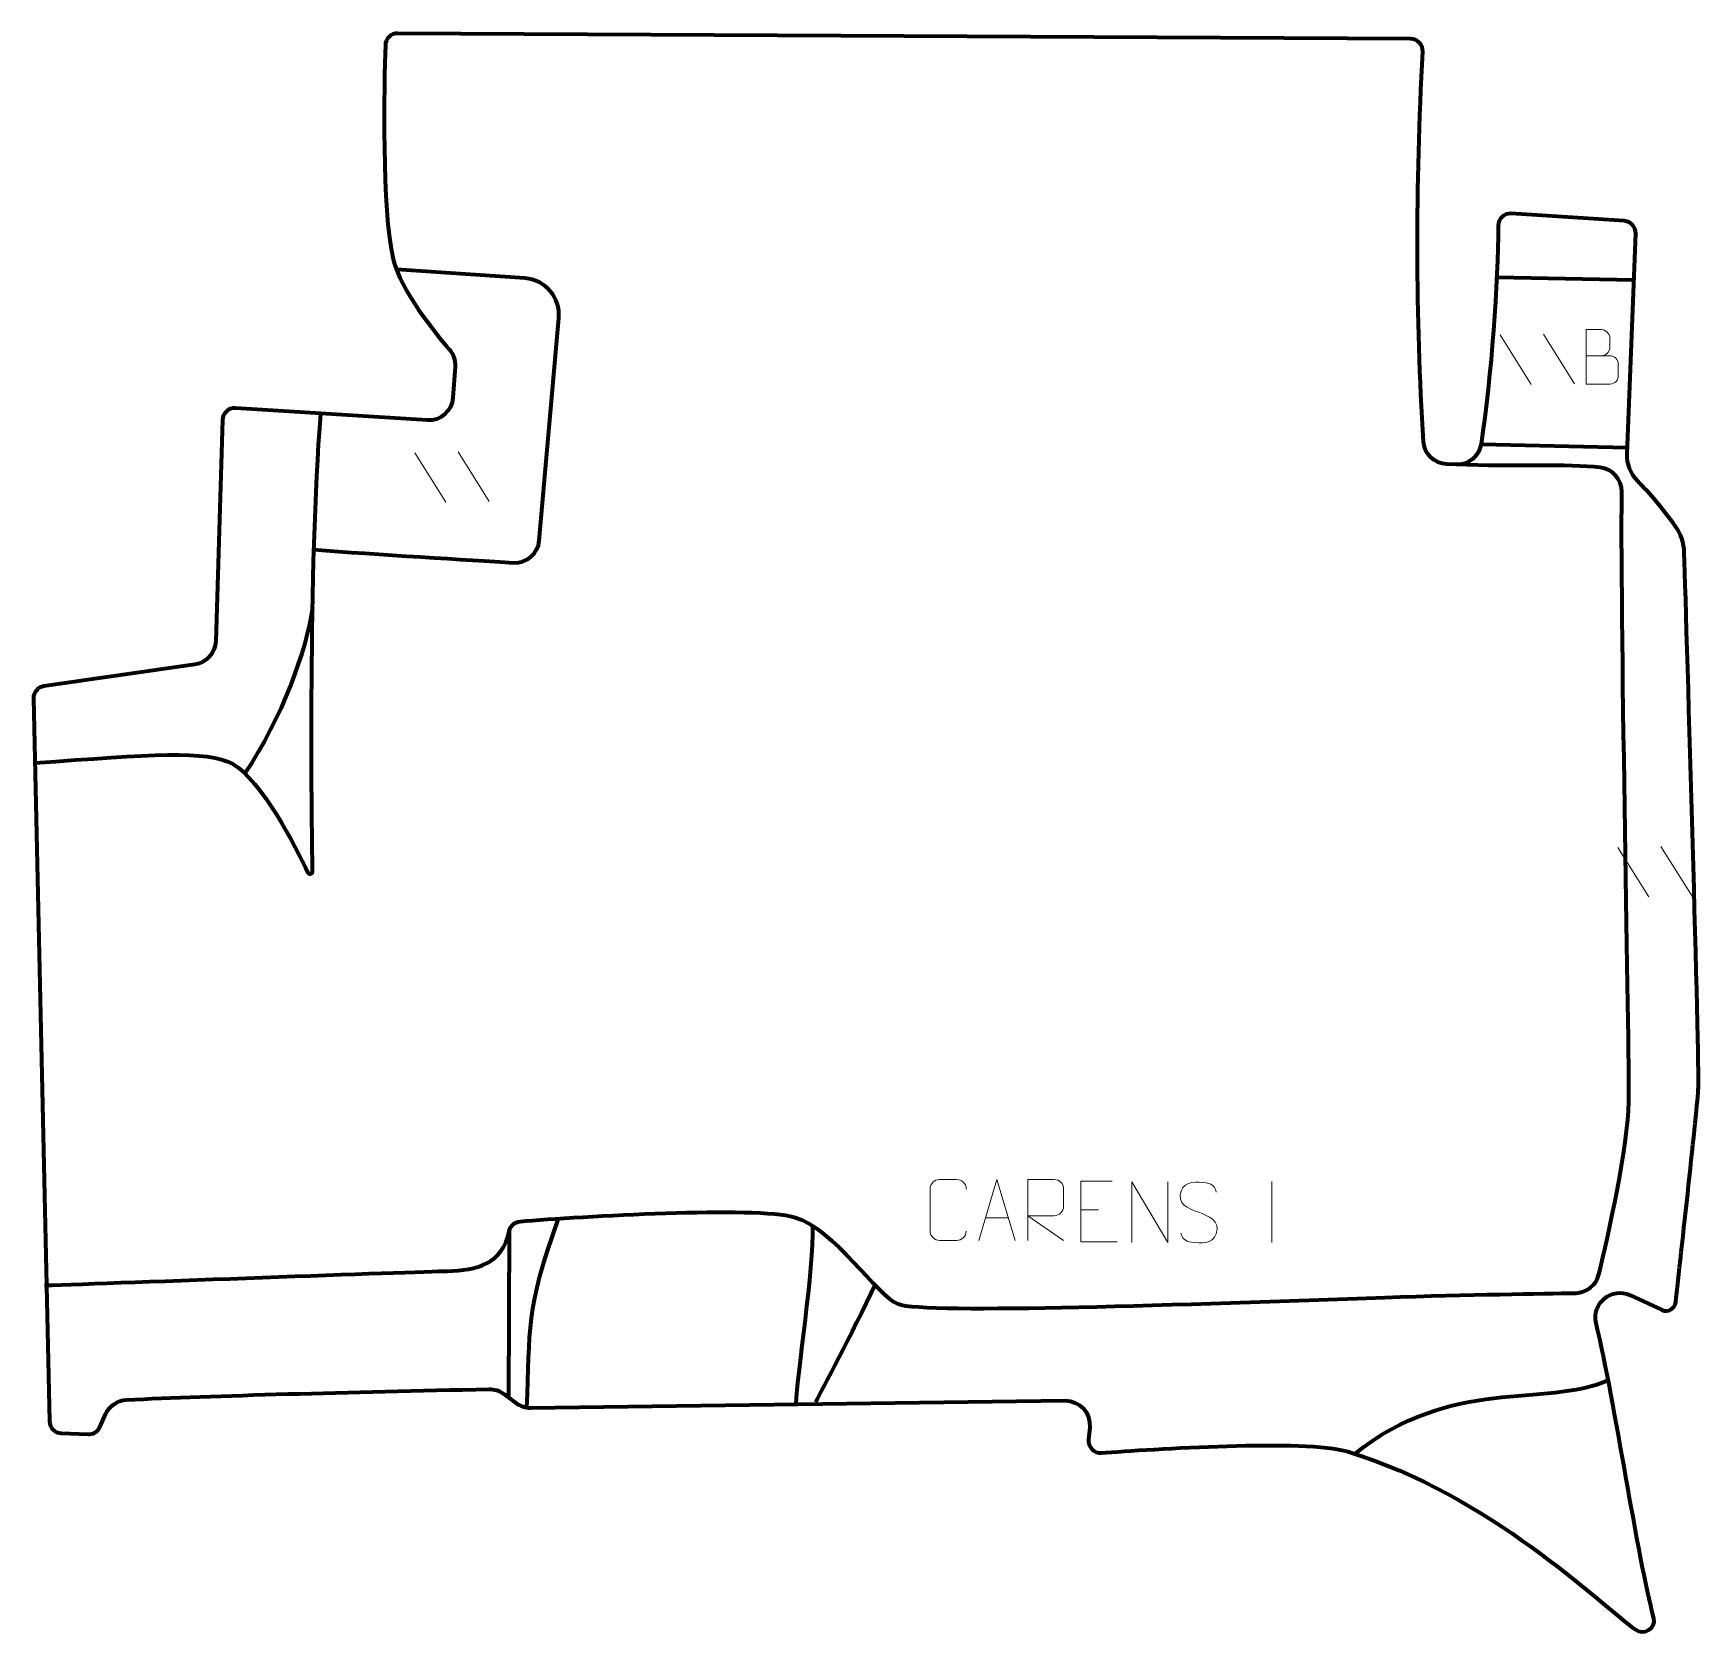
# Model space of a CAD drawing. Header units: millimetres. Extents: x -341 to 342, y -328 to 329.
import ezdxf

# ---------------------------------------------------------------- set-up
doc = ezdxf.new("R2010")
doc.units = ezdxf.units.MM
doc.header["$MEASUREMENT"] = 0
for name, color, linetype in [('layer 1', 7, 'Continuous'), ('layer 2', 7, 'Continuous'), ('layer 3', 7, 'Continuous')]:
    doc.layers.add(name, color=color, linetype=linetype)

msp = doc.modelspace()

# ---------------------------------------------------------------- linework, layer by layer
at = {"layer": 'layer 1', "color": 250, "lineweight": 9}
for points in [[(260.4095, 205.2875), (260.4095, 205.2875), (273.1522, 184.9757), (273.1522, 184.9757)], [(278.1364, 205.6159), (278.1364, 205.6159), (290.879, 185.3041), (290.879, 185.3041)], [(-166.899, 157.2908), (-166.899, 157.2908), (-154.1564, 136.979), (-154.1564, 136.979)], [(-184.6259, 156.9624), (-184.6259, 156.9624), (-171.8833, 136.6506), (-171.8833, 136.6506)], [(308.6227, -4.8887), (308.6227, -4.8887), (321.3653, -25.2005), (321.3653, -25.2005)], [(326.3496, -4.5603), (326.3496, -4.5603), (339.0922, -24.8721), (339.0922, -24.8721)], [(166.7557, -142.0033), (166.7557, -142.0033), (166.7557, -166.9774), (166.7557, -166.9774)], [(49.3271, -156.8564), (49.3271, -156.8564), (58.8228, -156.8564), (58.8228, -156.8564)], [(88.4946, -153.6291), (88.4946, -153.6291), (95.6627, -153.6291), (95.6627, -153.6291)]]:
    msp.add_open_spline(points, degree=3, dxfattribs=at)
for points, knots in [([(295.5935, 196.7845), (298.8525, 196.7849), (302.1119, 196.7849), (305.3716, 196.7845), (305.3716, 196.7845), (307.1409, 196.769), (308.8638, 195.214), (308.8638, 193.3782), (308.8638, 193.3782), (308.8635, 192.3674), (308.8635, 189.6361), (308.8638, 188.625), (308.8638, 188.625), (308.8797, 186.9609), (307.4984, 185.1571), (305.419, 185.1723), (305.419, 185.1723), (302.159, 185.1726), (298.8993, 185.1726), (295.64, 185.1723), (295.64, 185.1723), (295.64, 192.6227), (295.64, 200.0728), (295.64, 207.5226), (295.64, 207.5226), (297.7661, 207.5226), (299.8925, 207.5226), (302.019, 207.5226), (302.019, 207.5226), (303.5245, 207.5384), (305.4025, 205.8272), (305.4184, 204.0695), (305.4184, 204.0695), (305.418, 202.2189), (305.418, 202.0882), (305.4184, 200.2373), (305.4184, 200.2373), (305.4338, 198.3867), (303.7729, 196.769), (301.9725, 196.7845)], [0, 0, 0, 0, 0.09090909, 0.09090909, 0.09090909, 0.09090909, 0.18181818, 0.18181818, 0.18181818, 0.18181818, 0.27272727, 0.27272727, 0.27272727, 0.27272727, 0.36363636, 0.36363636, 0.36363636, 0.36363636, 0.45454545, 0.45454545, 0.45454545, 0.45454545, 0.54545455, 0.54545455, 0.54545455, 0.54545455, 0.63636364, 0.63636364, 0.63636364, 0.63636364, 0.72727273, 0.72727273, 0.72727273, 0.72727273, 0.81818182, 0.81818182, 0.81818182, 0.81818182, 1, 1, 1, 1]), ([(41.498, -162.2881), (41.3582, -164.6115), (39.681, -166.0911), (37.5333, -166.1019), (37.5333, -166.1019), (35.2014, -166.1015), (32.8695, -166.1015), (30.538, -166.1019), (30.538, -166.1019), (28.613, -166.2073), (26.6409, -164.3228), (26.6521, -162.3055), (26.6521, -162.3055), (26.6525, -156.5354), (26.6525, -150.7657), (26.6521, -144.9964), (26.6521, -144.9964), (26.6563, -142.8583), (28.403, -141.1391), (30.5554, -141.1526), (30.5554, -141.1526), (32.8811, -141.1526), (35.2072, -141.1526), (37.5333, -141.1526), (37.5333, -141.1526), (39.4799, -141.1171), (41.4713, -142.6086), (41.498, -145.0462)], [0, 0, 0, 0, 0.125, 0.125, 0.125, 0.125, 0.25, 0.25, 0.25, 0.25, 0.375, 0.375, 0.375, 0.375, 0.5, 0.5, 0.5, 0.5, 0.625, 0.625, 0.625, 0.625, 0.75, 0.75, 0.75, 0.75, 1, 1, 1, 1]), ([(46.6045, -166.1058), (46.6045, -166.1058), (53.9755, -141.1523), (53.9755, -141.1523), (53.9755, -141.1523), (53.9755, -141.1523), (61.5454, -166.1058), (61.5454, -166.1058)], [0, 0, 0, 0, 0.33333333, 0.33333333, 0.33333333, 0.33333333, 1, 1, 1, 1]), ([(66.743, -166.1058), (66.743, -166.1058), (66.743, -141.1523), (66.743, -141.1523), (66.743, -141.1523), (70.3378, -141.1523), (73.9333, -141.1523), (77.5285, -141.1523), (77.5285, -141.1523), (79.8538, -141.19), (81.4111, -142.68), (81.407, -145.0464), (81.407, -145.0464), (81.4066, -147.0819), (81.4066, -150.1413), (81.407, -152.1773), (81.407, -152.1773), (81.4005, -154.0528), (79.5882, -155.9946), (77.5787, -156.0137), (77.5787, -156.0137), (77.5787, -156.0137), (66.743, -156.0137), (66.743, -156.0137), (66.743, -156.0137), (66.743, -156.0137), (81.3977, -166.1058), (81.3977, -166.1058)], [0, 0, 0, 0, 0.125, 0.125, 0.125, 0.125, 0.25, 0.25, 0.25, 0.25, 0.375, 0.375, 0.375, 0.375, 0.5, 0.5, 0.5, 0.5, 0.625, 0.625, 0.625, 0.625, 0.75, 0.75, 0.75, 0.75, 1, 1, 1, 1]), ([(101.3685, -141.7494), (101.3685, -141.7494), (88.4946, -141.7494), (88.4946, -141.7494), (88.4946, -141.7494), (88.4946, -141.7494), (88.4946, -166.703), (88.4946, -166.703), (88.4946, -166.703), (88.4946, -166.703), (103.3604, -166.703), (103.3604, -166.703)], [0, 0, 0, 0, 0.25, 0.25, 0.25, 0.25, 0.5, 0.5, 0.5, 0.5, 1, 1, 1, 1]), ([(109.4283, -166.967), (109.4283, -166.967), (109.4283, -142.0135), (109.4283, -142.0135), (109.4283, -142.0135), (109.4283, -142.0135), (124.0831, -166.967), (124.0831, -166.967), (124.0831, -166.967), (124.0831, -166.967), (124.0831, -142.0135), (124.0831, -142.0135)], [0, 0, 0, 0, 0.25, 0.25, 0.25, 0.25, 0.5, 0.5, 0.5, 0.5, 1, 1, 1, 1]), ([(136.7557, -154.4903), (132.5074, -153.0199), (127.5993, -151.2241), (129.6044, -145.7038), (129.6044, -145.7038), (131.1079, -141.5639), (136.3215, -141.9524), (139.9251, -142.5535), (139.9251, -142.5535), (142.7857, -143.0307), (143.6504, -144.2439), (143.961, -146.328)], [0, 0, 0, 0, 0.25, 0.25, 0.25, 0.25, 0.5, 0.5, 0.5, 0.5, 1, 1, 1, 1]), ([(136.7557, -154.4904), (140.7743, -156.1371), (145.8038, -158.0254), (143.9698, -163.3857), (143.9698, -163.3857), (142.51, -167.6521), (137.5992, -167.3954), (133.8731, -166.8407), (133.8731, -166.8407), (131.1231, -166.4309), (129.9022, -165.2174), (129.5242, -163.1052)], [0, 0, 0, 0, 0.25, 0.25, 0.25, 0.25, 0.5, 0.5, 0.5, 0.5, 1, 1, 1, 1])]:
    msp.add_open_spline(points, degree=3, knots=knots, dxfattribs=at)
at = {"layer": 'layer 2', "color": 230, "lineweight": 200}
msp.add_open_spline([(-334.4318, -240.2603), (-334.4318, -240.2603), (-340.9851, 56.1568), (-340.9851, 56.1568), (-340.9851, 56.1568), (-341.0411, 58.6842), (-339.2016, 60.8554), (-336.6997, 61.2161), (-336.6997, 61.2161), (-336.6997, 61.2161), (-274.8358, 70.1312), (-274.8358, 70.1312), (-274.8358, 70.1312), (-270.0282, 70.8239), (-266.4136, 74.8709), (-266.2656, 79.7258), (-266.2656, 79.7258), (-266.2656, 79.7258), (-263.5039, 170.413), (-263.5039, 170.413), (-263.5039, 170.413), (-263.418, 173.237), (-261.0105, 175.429), (-258.1908, 175.2509), (-258.1908, 175.2509), (-258.1908, 175.2509), (-179.57, 170.2798), (-179.57, 170.2798), (-179.57, 170.2798), (-174.0748, 169.9323), (-169.3324, 174.092), (-168.9607, 179.5859), (-168.9607, 179.5859), (-168.9607, 179.5859), (-168.1034, 192.2556), (-168.1034, 192.2556), (-168.1034, 192.2556), (-167.9252, 194.8865), (-168.7919, 197.4792), (-170.5171, 199.4734), (-170.5171, 199.4734), (-176.4461, 206.3261), (-190.3384, 223.4115), (-193.4865, 236.4469), (-193.4865, 236.4469), (-198.3417, 256.5497), (-197.196, 308.0729), (-196.7004, 324.1592), (-196.7004, 324.1592), (-196.6169, 326.8705), (-194.388, 329.0207), (-191.6754, 329.0057), (-191.6754, 329.0057), (-191.6754, 329.0057), (223.7185, 326.7305), (223.7185, 326.7305), (223.7185, 326.7305), (226.5799, 326.7147), (228.8389, 324.3057), (228.6826, 321.4487), (228.6826, 321.4487), (225.6432, 265.9255), (225.8105, 212.4885), (228.9471, 161.6566), (228.9471, 161.6566), (229.2607, 156.5753), (233.3527, 152.5462), (238.4375, 152.296), (238.4375, 152.296), (238.4375, 152.296), (242.2036, 152.1103), (242.2036, 152.1103), (242.2036, 152.1103), (247.3086, 151.859), (251.7872, 155.4955), (252.5747, 160.5457), (252.5747, 160.5457), (256.9146, 188.3765), (259.4491, 227.1932), (259.6042, 250.1155), (259.6042, 250.1155), (259.6236, 252.9915), (262.059, 255.2556), (264.9293, 255.0684), (264.9293, 255.0684), (264.9293, 255.0684), (311.3289, 252.0403), (311.3289, 252.0403), (311.3289, 252.0403), (314.0331, 251.864), (316.1049, 249.5647), (316.0001, 246.8565), (316.0001, 246.8565), (316.0001, 246.8565), (312.4963, 156.5013), (312.4963, 156.5013), (312.4963, 156.5013), (312.3366, 152.3773), (313.8932, 148.3827), (316.7697, 145.4234), (316.7697, 145.4234), (321.9186, 140.1267), (327.0488, 134.0725), (332.1536, 127.0072), (332.1536, 127.0072), (334.4894, 123.7737), (335.7941, 119.9092), (335.9142, 115.9223), (335.9142, 115.9223), (336.9632, 81.1409), (342.2231, -94.5377), (341.7306, -103.4175), (341.7306, -103.4175), (341.2694, -111.7372), (334.5091, -172.6479), (332.4103, -191.4564), (332.4103, -191.4564), (332.1077, -194.1704), (329.2345, -195.7895), (326.7565, -194.6432), (326.7565, -194.6432), (326.7565, -194.6432), (313.7197, -188.6133), (313.7197, -188.6133), (313.7197, -188.6133), (306.1385, -185.1068), (297.8546, -191.888), (299.7954, -200.0124), (299.7954, -200.0124), (307.5754, -232.5824), (316.6419, -295.593), (323.4419, -321.1245), (323.4419, -321.1245), (324.5234, -325.1849), (319.256, -328.2368), (315.8575, -325.7657), (315.8575, -325.7657), (300.5098, -314.6056), (256.432, -270.5944), (197.8918, -252.7042), (197.8918, -252.7042), (180.8174, -247.4861), (116.85, -251.7629), (96.9825, -253.2515), (96.9825, -253.2515), (93.8874, -253.4835), (91.3342, -250.8694), (91.6344, -247.7807), (91.6344, -247.7807), (91.6344, -247.7807), (92.1205, -242.7811), (92.1205, -242.7811), (92.1205, -242.7811), (92.6973, -236.8505), (87.9923, -231.7347), (82.034, -231.814), (82.034, -231.814), (82.034, -231.814), (-137.0622, -234.7323), (-137.0622, -234.7323), (-137.0622, -234.7323), (-139.2681, -234.7615), (-141.4217, -234.0611), (-143.1878, -232.7389), (-143.1878, -232.7389), (-143.1878, -232.7389), (-148.0563, -229.0943), (-148.0563, -229.0943), (-148.0563, -229.0943), (-149.8464, -227.7543), (-152.0345, -227.0531), (-154.2701, -227.1023), (-154.2701, -227.1023), (-211.8397, -228.3719), (-267.0352, -229.6991), (-302.8207, -231.497), (-302.8207, -231.497), (-306.5647, -231.6853), (-309.887, -233.9552), (-311.4288, -237.3721), (-311.4288, -237.3721), (-311.4288, -237.3721), (-313.834, -242.7043), (-313.834, -242.7043), (-313.834, -242.7043), (-314.676, -244.5708), (-316.571, -245.735), (-318.6167, -245.6431), (-318.6167, -245.6431), (-318.6167, -245.6431), (-329.6578, -245.1455), (-329.6578, -245.1455), (-329.6578, -245.1455), (-332.2865, -245.0265), (-334.3735, -242.891), (-334.4318, -240.2603)], degree=3, knots=[0, 0, 0, 0, 0.02, 0.02, 0.02, 0.02, 0.04, 0.04, 0.04, 0.04, 0.06, 0.06, 0.06, 0.06, 0.08, 0.08, 0.08, 0.08, 0.1, 0.1, 0.1, 0.1, 0.12, 0.12, 0.12, 0.12, 0.14, 0.14, 0.14, 0.14, 0.16, 0.16, 0.16, 0.16, 0.18, 0.18, 0.18, 0.18, 0.2, 0.2, 0.2, 0.2, 0.22, 0.22, 0.22, 0.22, 0.24, 0.24, 0.24, 0.24, 0.26, 0.26, 0.26, 0.26, 0.28, 0.28, 0.28, 0.28, 0.3, 0.3, 0.3, 0.3, 0.32, 0.32, 0.32, 0.32, 0.34, 0.34, 0.34, 0.34, 0.36, 0.36, 0.36, 0.36, 0.38, 0.38, 0.38, 0.38, 0.4, 0.4, 0.4, 0.4, 0.42, 0.42, 0.42, 0.42, 0.44, 0.44, 0.44, 0.44, 0.46, 0.46, 0.46, 0.46, 0.48, 0.48, 0.48, 0.48, 0.5, 0.5, 0.5, 0.5, 0.52, 0.52, 0.52, 0.52, 0.54, 0.54, 0.54, 0.54, 0.56, 0.56, 0.56, 0.56, 0.58, 0.58, 0.58, 0.58, 0.6, 0.6, 0.6, 0.6, 0.62, 0.62, 0.62, 0.62, 0.64, 0.64, 0.64, 0.64, 0.66, 0.66, 0.66, 0.66, 0.68, 0.68, 0.68, 0.68, 0.7, 0.7, 0.7, 0.7, 0.72, 0.72, 0.72, 0.72, 0.74, 0.74, 0.74, 0.74, 0.76, 0.76, 0.76, 0.76, 0.78, 0.78, 0.78, 0.78, 0.8, 0.8, 0.8, 0.8, 0.82, 0.82, 0.82, 0.82, 0.84, 0.84, 0.84, 0.84, 0.86, 0.86, 0.86, 0.86, 0.88, 0.88, 0.88, 0.88, 0.9, 0.9, 0.9, 0.9, 0.92, 0.92, 0.92, 0.92, 0.94, 0.94, 0.94, 0.94, 0.96, 0.96, 0.96, 0.96, 1, 1, 1, 1], dxfattribs=at)
at = {"layer": 'layer 3', "color": 142, "lineweight": 200}
for points, knots in [([(-225.9685, 117.229), (-200.7569, 115.2902), (-162.0328, 112.9482), (-144.1244, 111.8915), (-144.1244, 111.8915), (-138.7222, 111.5727), (-134.0484, 115.6086), (-133.575, 120.9989), (-133.575, 120.9989), (-133.575, 120.9989), (-125.5595, 212.2583), (-125.5595, 212.2583), (-125.5595, 212.2583), (-124.8255, 220.6179), (-131.0923, 227.9541), (-139.4643, 228.5348), (-139.4643, 228.5348), (-139.4643, 228.5348), (-192.1472, 232.1885), (-192.1472, 232.1885)], [0, 0, 0, 0, 0.16666667, 0.16666667, 0.16666667, 0.16666667, 0.33333333, 0.33333333, 0.33333333, 0.33333333, 0.5, 0.5, 0.5, 0.5, 0.66666667, 0.66666667, 0.66666667, 0.66666667, 1, 1, 1, 1]), ([(-340.4971, 29.801), (-292.7733, 33.0758), (-269.8764, 35.2627), (-259.2298, 29.3139), (-259.2298, 29.3139), (-247.6088, 22.8202), (-233.551, -4.6286), (-228.4316, -15.2611), (-228.4316, -15.2611), (-227.9667, -16.2273), (-226.5133, -15.8832), (-226.5314, -14.8113), (-226.5314, -14.8113), (-226.9157, 7.9511), (-228.2517, 108.5822), (-223.1727, 173.0365)], [0, 0, 0, 0, 0.2, 0.2, 0.2, 0.2, 0.4, 0.4, 0.4, 0.4, 0.6, 0.6, 0.6, 0.6, 1, 1, 1, 1]), ([(-336.5273, -184.5179), (-305.0995, -183.5374), (-184.4401, -178.9117), (-171.2943, -178.6682), (-171.2943, -178.6682), (-159.1633, -178.4435), (-148.7725, -175.8753), (-145.9185, -162.3041), (-145.9185, -162.3041), (-145.4609, -160.1279), (-143.6614, -158.4933), (-141.4459, -158.3034), (-141.4459, -158.3034), (-116.6504, -156.1798), (-44.5406, -152.0937), (-29.042, -156.5063), (-29.042, -156.5063), (-12.6168, -161.1836), (5.0977, -189.1485), (13.4732, -192.1855), (13.4732, -192.1855), (25.0589, -196.3874), (133.1942, -192.2677), (213.0629, -189.4998), (213.0629, -189.4998), (248.1588, -188.2834), (277.8075, -187.946), (291.39, -187.6781), (291.39, -187.6781), (295.9484, -187.588), (299.8664, -184.4298), (300.921, -179.9945), (300.921, -179.9945), (304.6691, -164.2312), (312.9146, -127.5819), (313.1876, -109.1221), (313.1876, -109.1221), (313.5248, -86.3493), (309.7349, 81.2271), (310.2817, 140.9097), (310.2817, 140.9097), (310.3287, 146.0327), (306.4966, 150.3722), (301.4043, 150.9331), (301.4043, 150.9331), (288.0804, 152.4014), (266.6408, 151.2608), (242.2037, 152.1102)], [0, 0, 0, 0, 0.07692308, 0.07692308, 0.07692308, 0.07692308, 0.15384615, 0.15384615, 0.15384615, 0.15384615, 0.23076923, 0.23076923, 0.23076923, 0.23076923, 0.30769231, 0.30769231, 0.30769231, 0.30769231, 0.38461538, 0.38461538, 0.38461538, 0.38461538, 0.46153846, 0.46153846, 0.46153846, 0.46153846, 0.53846154, 0.53846154, 0.53846154, 0.53846154, 0.61538462, 0.61538462, 0.61538462, 0.61538462, 0.69230769, 0.69230769, 0.69230769, 0.69230769, 0.76923077, 0.76923077, 0.76923077, 0.76923077, 0.84615385, 0.84615385, 0.84615385, 0.84615385, 1, 1, 1, 1])]:
    msp.add_open_spline(points, degree=3, knots=knots, dxfattribs=at)
for points in [[(258.9882, 228.9978), (258.9882, 228.9978), (315.2653, 227.9098), (315.2653, 227.9098)], [(252.5746, 160.5458), (252.5746, 160.5458), (312.5994, 159.1568), (312.5994, 159.1568)], [(-226.5259, 93.664), (-229.0134, 76.0995), (-239.0917, 48.202), (-254.2951, 25.5123)], [(-138.7017, -234.6191), (-137.1789, -202.5436), (-139.4353, -195.0142), (-125.6463, -157.1304)], [(-145.9192, -162.3072), (-145.9192, -162.3072), (-146.2541, -230.4436), (-146.2541, -230.4436)], [(-21.5669, -159.9856), (-21.0746, -177.8777), (-27.8555, -220.6018), (-28.4173, -233.2851)], [(4.2386, -184.0819), (-5.8226, -205.291), (-17.4968, -226.7629), (-20.2224, -232.4247)], [(200.7748, -253.6103), (240.7546, -221.7446), (278.3556, -234.7963), (304.7405, -223.4452)]]:
    msp.add_open_spline(points, degree=3, dxfattribs=at)

doc.saveas('drawing.dxf')
